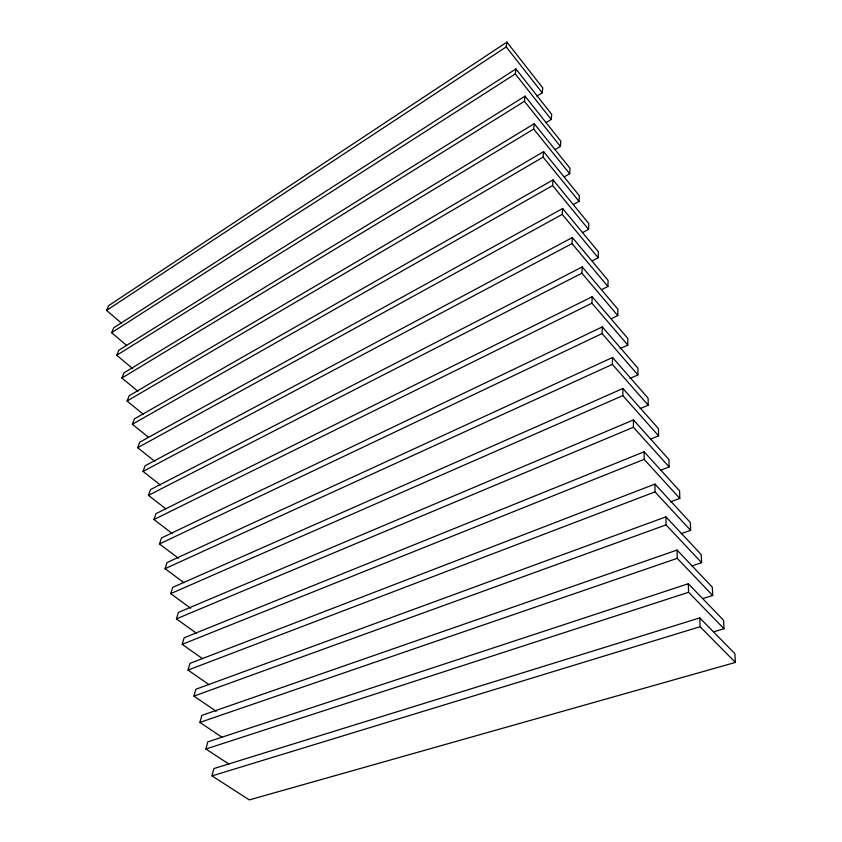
<?xml version="1.0" encoding="UTF-8"?>
<svg xmlns="http://www.w3.org/2000/svg" width="842" height="842" viewBox="0 0 842 842"><rect width="100%" height="100%" fill="white"/><g stroke="black" fill="none" stroke-linecap="round" stroke-linejoin="round"><path stroke-width="1.26" d="M630.005 378.447L637.91 374.922L637.931 368.196L602.304 326.896L161.485 537.975L159.475 543.985L178.346 558.204M660.907 470.12L669.116 466.91L633.405 427.252L633.458 419.916L178.399 612.429L176.431 618.859L196.46 633.247M619.965 348.683L627.785 345.052L627.858 338.537L592.189 296.71L155.959 513.673L153.939 519.546L172.252 533.544M650.477 439.156L658.57 435.84L622.827 395.603L622.933 388.488L172.705 587.358L170.715 593.642L190.713 608.24M611.987 318.371L617.786 315.582L617.912 309.246L582.211 266.925L150.497 489.602L148.466 495.359L165.716 508.736M640.173 408.602L648.172 405.181L612.387 364.375L612.544 357.482L167.063 562.54L165.074 568.687L183.977 582.717M602.177 289.343L607.913 286.48L608.092 280.344L572.371 237.528L145.087 465.784L143.045 471.415L160.264 484.95M637.91 374.922L602.083 333.569L602.304 326.896M592.505 260.683L598.178 257.747L598.399 251.8L562.656 208.521L139.73 442.208L137.678 447.702L154.854 461.405M627.785 345.052L591.926 303.183L592.189 296.71M582.948 232.381L588.558 229.392L588.832 223.625L553.068 179.883L134.425 418.874L132.362 424.242L148.497 437.282M617.786 315.582L581.896 273.187L582.211 266.925M573.518 204.438L579.054 201.385L579.38 195.797L543.606 151.613L129.184 395.761L127.1 401.013L143.203 414.19M607.913 286.48L572.002 243.601L572.371 237.528M564.193 176.852L569.676 173.726L570.045 168.316L534.26 123.711L123.984 372.88L121.89 378.016L137.962 391.33M598.178 257.747L562.235 214.394L562.656 208.521M554.994 149.602L560.414 146.424L560.825 141.172L525.029 96.156L118.838 350.23L116.733 355.25L132.773 368.691M588.558 229.392L552.594 185.566L553.068 179.883M545.911 122.69L551.268 119.448L551.721 114.375L515.925 68.96L113.744 327.801L111.628 332.706L126.637 345.43M579.054 201.385L543.09 157.117L543.606 151.613M536.933 96.104L542.237 92.809L542.732 87.894L506.926 42.1L108.702 305.593L106.576 310.382L121.553 323.233M569.676 173.726L533.691 129.036L534.26 123.711M560.414 146.424L524.429 101.303L525.029 96.156M551.268 119.448L515.272 73.938L515.925 68.96M542.237 92.809L506.231 46.91L506.926 42.1M211.995 775.892L213.868 768.578L699.765 617.912L734.898 653.676L735.424 662.433L249.306 799.9L211.995 775.892L700.091 626.711L735.424 662.433M228.908 764.115L205.901 749.012L207.795 741.855L688.314 583.748L723.531 620.217L723.994 628.721L714.184 631.668M222.193 737.35L199.88 722.425L201.796 715.416L677.042 550.058L712.321 587.2L712.711 595.473L703.028 598.557M216.194 711.301L193.923 696.113L195.849 689.261L665.917 516.841L701.26 554.646L701.586 562.677L692.029 565.898M209.195 684.788L188.029 670.085L189.976 663.38L654.939 484.087L690.356 522.524L690.619 530.323L681.167 533.681M202.269 658.518L182.198 644.341L184.156 637.773L644.13 451.786L679.589 490.833L679.789 498.401L670.453 501.895M106.576 310.382L506.231 46.91M111.628 332.706L515.272 73.938M116.733 355.25L524.429 101.303M121.89 378.016L533.691 129.036M127.1 401.013L543.09 157.117M132.362 424.242L552.594 185.566M137.678 447.702L562.235 214.394M143.045 471.415L572.002 243.601M148.466 495.359L581.896 273.187M153.939 519.546L591.926 303.183M159.475 543.985L602.083 333.569M165.074 568.687L612.387 364.375M170.715 593.642L622.827 395.603M176.431 618.859L633.405 427.252M182.198 644.341L644.141 459.353L644.13 451.786M188.029 670.085L655.013 491.886L690.619 530.323M193.923 696.113L666.054 524.882L701.586 562.677M199.88 722.425L677.242 558.351L712.711 595.473M205.901 749.012L688.588 592.284L723.994 628.721M644.141 459.353L679.789 498.401M633.458 419.916L668.969 459.564L669.116 466.91M622.933 388.488L658.486 428.704L658.57 435.84M612.544 357.482L648.14 398.255L648.172 405.181M699.765 617.912L700.091 626.711M688.314 583.748L688.588 592.284M677.042 550.058L677.242 558.351M665.917 516.841L666.054 524.882M654.939 484.087L655.013 491.886"/></g></svg>
